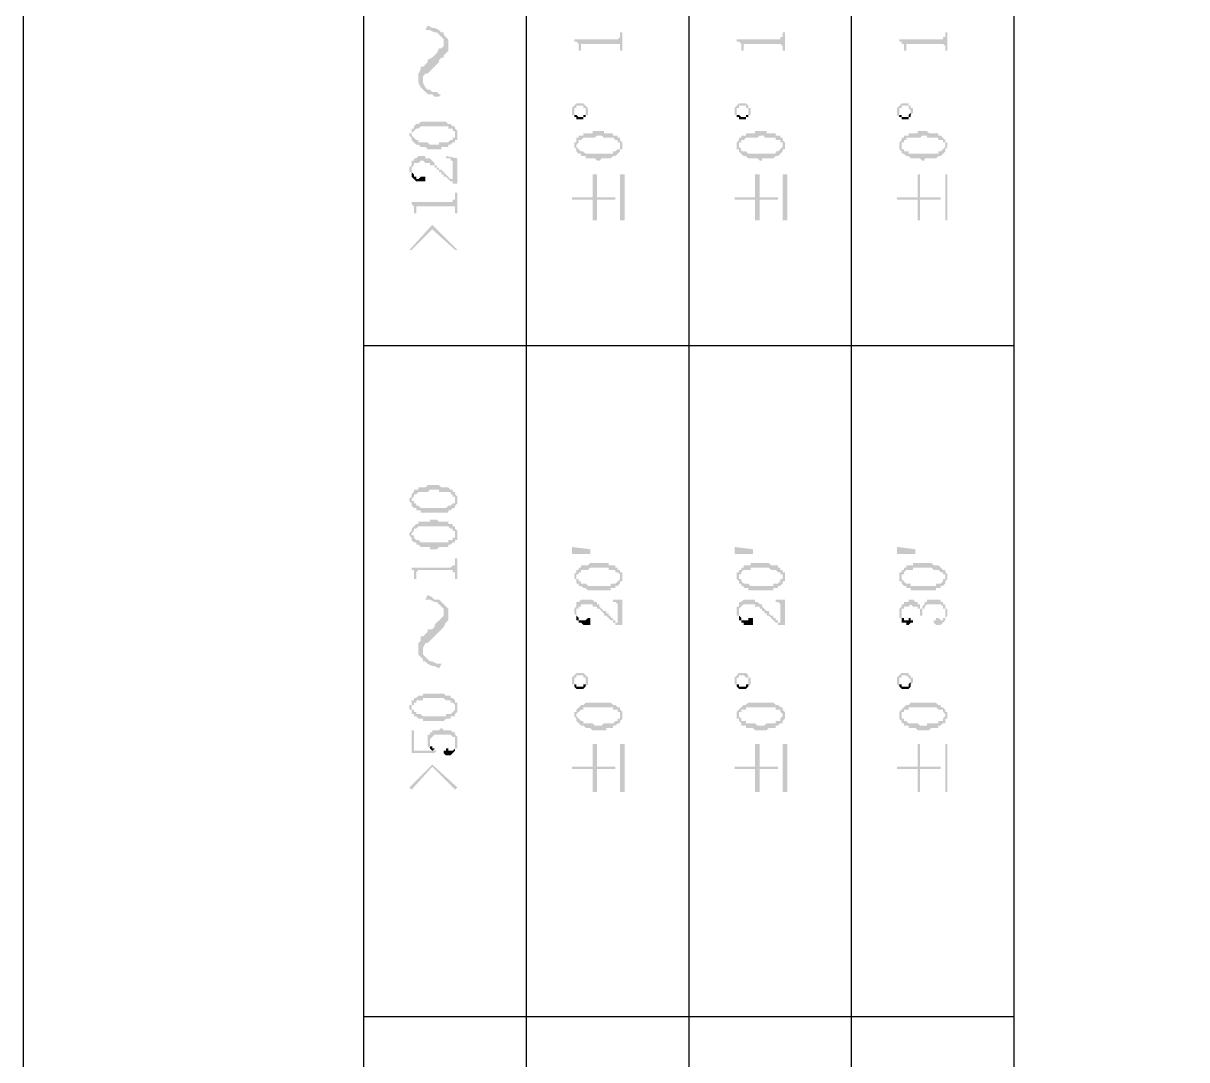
# Model space of a CAD drawing. Header units: inches. Extents: x 3613 to 8393, y -2205 to -794.
# Drawn here: x 4076.93 to 4099.86, y -1948.1 to -1927.68 of the extents above; entities that cross this region are included whole.
import ezdxf

# ---------------------------------------------------------------- set-up
doc = ezdxf.new("R2010")
doc.units = ezdxf.units.IN
doc.header["$MEASUREMENT"] = 0

msp = doc.modelspace()

# ---------------------------------------------------------------- hatches: boundary and pattern name
at = {"transparency": 33554559}
for points in [[(4084.852, -1927.81), (4084.942, -1927.81), (4085.032, -1927.856), (4085.077, -1927.856), (4085.123, -1927.901), (4085.123, -1927.901), (4085.168, -1927.946), (4085.213, -1927.991), (4085.213, -1928.352), (4085.213, -1928.307), (4085.258, -1928.262), (4085.303, -1928.217), (4085.303, -1927.991), (4085.258, -1927.946), (4085.213, -1927.901), (4085.213, -1927.856), (4085.168, -1927.856), (4085.123, -1927.81), (4085.032, -1927.765), (4084.987, -1927.765), (4084.897, -1927.72)], [(4087.785, -1927.991), (4087.785, -1928.036), (4087.83, -1928.036), (4087.876, -1928.081), (4087.876, -1928.126), (4087.876, -1928.217), (4087.921, -1928.217), (4087.921, -1928.126), (4087.921, -1928.081), (4088.688, -1928.081), (4088.688, -1928.126), (4088.688, -1928.217), (4088.733, -1928.217), (4088.733, -1927.856), (4088.688, -1927.856), (4088.688, -1927.901), (4088.688, -1927.946), (4088.688, -1927.946), (4088.643, -1927.991), (4088.598, -1927.991)], [(4090.99, -1927.991), (4090.99, -1928.036), (4091.035, -1928.036), (4091.08, -1928.081), (4091.08, -1928.126), (4091.08, -1928.217), (4091.125, -1928.217), (4091.125, -1928.126), (4091.125, -1928.081), (4091.847, -1928.081), (4091.892, -1928.126), (4091.892, -1928.217), (4091.937, -1928.217), (4091.937, -1927.856), (4091.892, -1927.856), (4091.892, -1927.901), (4091.892, -1927.946), (4091.847, -1927.946), (4091.847, -1927.991), (4091.802, -1927.991)], [(4094.194, -1927.991), (4094.194, -1928.036), (4094.239, -1928.036), (4094.239, -1928.081), (4094.284, -1928.081), (4094.284, -1928.126), (4094.284, -1928.217), (4094.329, -1928.217), (4094.329, -1928.126), (4094.329, -1928.081), (4095.052, -1928.081), (4095.097, -1928.126), (4095.097, -1928.217), (4095.142, -1928.217), (4095.142, -1927.856), (4095.097, -1927.856), (4095.097, -1927.901), (4095.097, -1927.946), (4095.052, -1927.946), (4095.052, -1927.991), (4095.006, -1927.991)], [(4084.716, -1928.758), (4084.716, -1928.848), (4084.761, -1928.939), (4084.807, -1928.984), (4084.807, -1928.803), (4084.807, -1928.713), (4084.852, -1928.668), (4084.897, -1928.668), (4084.942, -1928.623), (4084.987, -1928.578), (4085.032, -1928.533), (4085.077, -1928.487), (4085.123, -1928.442), (4085.123, -1928.397), (4085.168, -1928.352), (4085.213, -1928.352), (4085.213, -1928.081), (4085.213, -1928.126), (4085.168, -1928.171), (4085.123, -1928.171), (4085.077, -1928.262), (4085.032, -1928.307), (4085.032, -1928.307), (4084.987, -1928.352), (4084.897, -1928.397), (4084.897, -1928.442), (4084.852, -1928.487), (4084.807, -1928.533), (4084.761, -1928.533), (4084.761, -1928.578), (4084.716, -1928.668), (4084.716, -1928.713)], [(4084.807, -1928.984), (4084.807, -1928.984), (4084.852, -1929.029), (4084.897, -1929.074), (4084.987, -1929.074), (4085.032, -1929.119), (4085.123, -1929.119), (4085.168, -1929.074), (4085.123, -1929.074), (4085.077, -1929.029), (4084.987, -1929.029), (4084.942, -1928.984), (4084.897, -1928.984), (4084.852, -1928.939), (4084.807, -1928.848), (4084.807, -1928.803)], [(4087.74, -1929.39), (4087.74, -1929.435), (4087.74, -1929.48), (4087.785, -1929.48), (4087.785, -1929.525), (4087.785, -1929.39), (4087.785, -1929.345), (4087.83, -1929.345), (4087.83, -1929.3), (4087.966, -1929.3), (4087.966, -1929.345), (4088.011, -1929.345), (4088.011, -1929.39), (4088.011, -1929.525), (4088.011, -1929.48), (4088.056, -1929.48), (4088.056, -1929.435), (4088.056, -1929.39), (4088.056, -1929.345), (4088.056, -1929.345), (4088.011, -1929.3), (4088.011, -1929.3), (4087.966, -1929.255), (4087.83, -1929.255), (4087.785, -1929.3), (4087.785, -1929.3), (4087.74, -1929.345)], [(4087.785, -1929.525), (4087.83, -1929.525), (4087.83, -1929.571), (4087.966, -1929.571), (4087.966, -1929.525), (4088.011, -1929.525), (4088.011, -1929.39), (4088.011, -1929.435), (4088.011, -1929.48), (4087.966, -1929.48), (4087.966, -1929.525), (4087.876, -1929.525), (4087.83, -1929.48), (4087.785, -1929.48), (4087.785, -1929.39), (4087.785, -1929.39)], [(4090.945, -1929.39), (4090.945, -1929.435), (4090.945, -1929.48), (4090.99, -1929.48), (4090.99, -1929.525), (4090.99, -1929.39), (4090.99, -1929.345), (4091.035, -1929.345), (4091.035, -1929.3), (4091.17, -1929.3), (4091.17, -1929.345), (4091.215, -1929.345), (4091.215, -1929.39), (4091.215, -1929.525), (4091.215, -1929.48), (4091.26, -1929.48), (4091.26, -1929.435), (4091.26, -1929.39), (4091.26, -1929.345), (4091.215, -1929.345), (4091.215, -1929.3), (4091.215, -1929.3), (4091.17, -1929.255), (4091.035, -1929.255), (4090.99, -1929.3), (4090.99, -1929.3), (4090.945, -1929.345)], [(4090.99, -1929.525), (4091.035, -1929.525), (4091.035, -1929.571), (4091.17, -1929.571), (4091.17, -1929.525), (4091.215, -1929.525), (4091.215, -1929.39), (4091.215, -1929.435), (4091.215, -1929.48), (4091.17, -1929.48), (4091.17, -1929.525), (4091.08, -1929.525), (4091.035, -1929.48), (4090.99, -1929.48), (4090.99, -1929.39), (4090.99, -1929.39)], [(4094.149, -1929.39), (4094.149, -1929.435), (4094.149, -1929.48), (4094.149, -1929.48), (4094.194, -1929.525), (4094.194, -1929.39), (4094.194, -1929.345), (4094.239, -1929.345), (4094.239, -1929.3), (4094.375, -1929.3), (4094.375, -1929.345), (4094.375, -1929.345), (4094.42, -1929.39), (4094.42, -1929.525), (4094.42, -1929.48), (4094.42, -1929.48), (4094.465, -1929.435), (4094.465, -1929.39), (4094.465, -1929.345), (4094.42, -1929.345), (4094.42, -1929.3), (4094.375, -1929.3), (4094.375, -1929.255), (4094.239, -1929.255), (4094.194, -1929.3), (4094.194, -1929.3), (4094.149, -1929.345)], [(4094.194, -1929.525), (4094.239, -1929.525), (4094.239, -1929.571), (4094.375, -1929.571), (4094.375, -1929.525), (4094.42, -1929.525), (4094.42, -1929.39), (4094.42, -1929.435), (4094.42, -1929.435), (4094.375, -1929.48), (4094.375, -1929.525), (4094.239, -1929.525), (4094.239, -1929.48), (4094.194, -1929.48), (4094.194, -1929.39), (4094.194, -1929.39)], [(4084.536, -1929.887), (4084.536, -1929.887), (4084.581, -1929.932), (4084.581, -1929.977), (4084.581, -1929.841), (4084.581, -1929.841), (4084.626, -1929.796), (4084.626, -1929.796), (4084.671, -1929.751), (4084.716, -1929.751), (4084.761, -1929.706), (4085.303, -1929.706), (4085.303, -1929.751), (4085.393, -1929.751), (4085.393, -1929.796), (4085.438, -1929.796), (4085.438, -1929.841), (4085.438, -1929.887), (4085.438, -1929.706), (4085.393, -1929.706), (4085.348, -1929.661), (4085.303, -1929.661), (4085.258, -1929.616), (4084.761, -1929.616), (4084.716, -1929.661), (4084.671, -1929.661), (4084.626, -1929.706), (4084.626, -1929.751), (4084.581, -1929.751), (4084.581, -1929.841), (4084.536, -1929.841)], [(4084.581, -1929.977), (4084.626, -1930.022), (4084.626, -1930.022), (4084.671, -1930.067), (4084.716, -1930.067), (4084.761, -1930.112), (4084.852, -1930.112), (4084.897, -1930.157), (4085.168, -1930.157), (4085.168, -1930.112), (4085.303, -1930.112), (4085.303, -1930.067), (4085.348, -1930.067), (4085.393, -1930.022), (4085.438, -1930.022), (4085.438, -1929.977), (4085.484, -1929.977), (4085.484, -1929.932), (4085.484, -1929.887), (4085.484, -1929.841), (4085.484, -1929.796), (4085.484, -1929.796), (4085.438, -1929.751), (4085.438, -1929.887), (4085.438, -1929.932), (4085.393, -1929.932), (4085.393, -1929.977), (4085.348, -1929.977), (4085.303, -1930.022), (4085.123, -1930.022), (4085.123, -1930.067), (4084.942, -1930.067), (4084.897, -1930.022), (4084.716, -1930.022), (4084.716, -1929.977), (4084.671, -1929.977), (4084.626, -1929.932), (4084.626, -1929.932), (4084.581, -1929.887), (4084.581, -1929.887)], [(4087.785, -1930.067), (4087.785, -1930.112), (4087.785, -1930.112), (4087.83, -1930.157), (4087.83, -1930.202), (4087.83, -1930.067), (4087.83, -1930.067), (4087.876, -1930.022), (4087.876, -1929.977), (4087.921, -1929.977), (4087.966, -1929.932), (4088.191, -1929.932), (4088.237, -1929.887), (4088.327, -1929.887), (4088.372, -1929.932), (4088.553, -1929.932), (4088.598, -1929.977), (4088.643, -1929.977), (4088.643, -1930.022), (4088.688, -1930.022), (4088.688, -1930.067), (4088.688, -1929.932), (4088.643, -1929.932), (4088.643, -1929.887), (4088.553, -1929.887), (4088.553, -1929.841), (4088.372, -1929.841), (4088.372, -1929.796), (4088.146, -1929.796), (4088.146, -1929.841), (4087.966, -1929.841), (4087.966, -1929.887), (4087.876, -1929.887), (4087.876, -1929.932), (4087.83, -1929.932), (4087.83, -1929.977), (4087.83, -1930.022), (4087.785, -1930.022)], [(4090.99, -1930.067), (4090.99, -1930.112), (4090.99, -1930.157), (4091.035, -1930.157), (4091.035, -1930.202), (4091.035, -1930.067), (4091.035, -1930.022), (4091.08, -1930.022), (4091.08, -1929.977), (4091.125, -1929.977), (4091.17, -1929.932), (4091.396, -1929.932), (4091.441, -1929.887), (4091.531, -1929.887), (4091.531, -1929.932), (4091.757, -1929.932), (4091.757, -1929.977), (4091.847, -1929.977), (4091.847, -1930.022), (4091.892, -1930.022), (4091.892, -1930.067), (4091.892, -1929.932), (4091.847, -1929.932), (4091.847, -1929.887), (4091.757, -1929.887), (4091.757, -1929.841), (4091.576, -1929.841), (4091.576, -1929.796), (4091.351, -1929.796), (4091.351, -1929.841), (4091.17, -1929.841), (4091.17, -1929.887), (4091.08, -1929.887), (4091.08, -1929.932), (4091.035, -1929.932), (4091.035, -1929.977), (4091.035, -1929.977), (4090.99, -1930.022)], [(4094.194, -1930.067), (4094.194, -1930.112), (4094.194, -1930.157), (4094.194, -1930.157), (4094.239, -1930.202), (4094.239, -1930.067), (4094.239, -1930.022), (4094.284, -1930.022), (4094.284, -1929.977), (4094.329, -1929.977), (4094.329, -1929.932), (4094.6, -1929.932), (4094.645, -1929.887), (4094.736, -1929.887), (4094.736, -1929.932), (4094.961, -1929.932), (4094.961, -1929.977), (4095.052, -1929.977), (4095.052, -1930.022), (4095.097, -1930.022), (4095.097, -1930.067), (4095.097, -1929.977), (4095.052, -1929.932), (4095.052, -1929.932), (4095.006, -1929.887), (4094.961, -1929.887), (4094.961, -1929.841), (4094.781, -1929.841), (4094.736, -1929.796), (4094.555, -1929.796), (4094.555, -1929.841), (4094.375, -1929.841), (4094.375, -1929.887), (4094.284, -1929.887), (4094.284, -1929.932), (4094.239, -1929.932), (4094.239, -1929.977), (4094.239, -1929.977), (4094.194, -1930.022)], [(4087.83, -1930.202), (4087.876, -1930.248), (4087.921, -1930.248), (4087.921, -1930.293), (4088.011, -1930.293), (4088.011, -1930.338), (4088.191, -1930.338), (4088.237, -1930.383), (4088.282, -1930.383), (4088.327, -1930.338), (4088.507, -1930.338), (4088.553, -1930.293), (4088.598, -1930.293), (4088.643, -1930.248), (4088.643, -1930.248), (4088.688, -1930.202), (4088.688, -1930.157), (4088.733, -1930.157), (4088.733, -1930.112), (4088.733, -1930.067), (4088.733, -1930.022), (4088.733, -1930.022), (4088.688, -1929.977), (4088.688, -1930.112), (4088.688, -1930.157), (4088.643, -1930.157), (4088.598, -1930.202), (4088.553, -1930.202), (4088.553, -1930.248), (4088.011, -1930.248), (4087.966, -1930.202), (4087.921, -1930.202), (4087.876, -1930.157), (4087.876, -1930.157), (4087.83, -1930.112), (4087.83, -1930.067)], [(4091.035, -1930.202), (4091.08, -1930.248), (4091.08, -1930.248), (4091.125, -1930.293), (4091.17, -1930.293), (4091.215, -1930.338), (4091.396, -1930.338), (4091.441, -1930.383), (4091.486, -1930.383), (4091.486, -1930.338), (4091.712, -1930.338), (4091.757, -1930.293), (4091.802, -1930.293), (4091.847, -1930.248), (4091.847, -1930.248), (4091.892, -1930.202), (4091.892, -1930.157), (4091.937, -1930.157), (4091.937, -1930.112), (4091.937, -1930.067), (4091.937, -1930.022), (4091.937, -1930.022), (4091.892, -1929.977), (4091.892, -1930.112), (4091.892, -1930.112), (4091.847, -1930.157), (4091.847, -1930.157), (4091.802, -1930.202), (4091.757, -1930.202), (4091.757, -1930.248), (4091.215, -1930.248), (4091.17, -1930.202), (4091.08, -1930.202), (4091.08, -1930.157), (4091.08, -1930.157), (4091.035, -1930.112), (4091.035, -1930.067)], [(4094.239, -1930.202), (4094.239, -1930.248), (4094.284, -1930.248), (4094.329, -1930.293), (4094.375, -1930.293), (4094.42, -1930.338), (4094.6, -1930.338), (4094.645, -1930.383), (4094.691, -1930.383), (4094.691, -1930.338), (4094.916, -1930.338), (4094.961, -1930.293), (4095.006, -1930.293), (4095.052, -1930.248), (4095.052, -1930.248), (4095.097, -1930.202), (4095.097, -1930.157), (4095.097, -1930.157), (4095.142, -1930.112), (4095.142, -1930.067), (4095.142, -1930.022), (4095.097, -1930.022), (4095.097, -1929.977), (4095.097, -1930.112), (4095.097, -1930.112), (4095.052, -1930.157), (4095.052, -1930.157), (4095.006, -1930.202), (4094.961, -1930.202), (4094.961, -1930.248), (4094.375, -1930.248), (4094.375, -1930.202), (4094.284, -1930.202), (4094.284, -1930.157), (4094.239, -1930.157), (4094.239, -1930.112), (4094.239, -1930.067)], [(4084.536, -1930.563), (4084.536, -1930.609), (4084.581, -1930.609), (4084.581, -1930.699), (4084.581, -1930.563), (4084.581, -1930.518), (4084.581, -1930.518), (4084.626, -1930.473), (4084.626, -1930.428), (4084.716, -1930.428), (4084.761, -1930.383), (4084.807, -1930.383), (4084.852, -1930.428), (4084.942, -1930.428), (4084.942, -1930.473), (4085.032, -1930.473), (4085.032, -1930.518), (4085.077, -1930.518), (4085.077, -1930.563), (4085.123, -1930.563), (4085.123, -1930.609), (4085.168, -1930.609), (4085.168, -1930.654), (4085.213, -1930.654), (4085.213, -1930.699), (4085.258, -1930.699), (4085.303, -1930.744), (4085.303, -1930.744), (4085.348, -1930.789), (4085.393, -1930.789), (4085.393, -1930.834), (4085.393, -1930.744), (4085.348, -1930.744), (4085.303, -1930.699), (4085.303, -1930.699), (4085.258, -1930.654), (4085.258, -1930.654), (4085.213, -1930.609), (4085.213, -1930.609), (4085.168, -1930.563), (4085.123, -1930.563), (4085.123, -1930.518), (4085.077, -1930.518), (4085.077, -1930.473), (4085.032, -1930.473), (4085.032, -1930.428), (4085.032, -1930.428), (4084.987, -1930.383), (4084.987, -1930.383), (4084.942, -1930.338), (4084.852, -1930.338), (4084.852, -1930.293), (4084.716, -1930.293), (4084.671, -1930.338), (4084.626, -1930.338), (4084.626, -1930.383), (4084.581, -1930.383), (4084.581, -1930.428), (4084.581, -1930.473), (4084.581, -1930.473), (4084.536, -1930.518)], [(4085.258, -1930.293), (4085.258, -1930.338), (4085.348, -1930.338), (4085.348, -1930.383), (4085.393, -1930.383), (4085.393, -1930.428), (4085.393, -1930.834), (4085.484, -1930.834), (4085.484, -1930.338)], [(4084.581, -1930.699), (4084.581, -1930.699), (4084.626, -1930.744), (4084.626, -1930.744), (4084.671, -1930.789), (4084.852, -1930.789), (4084.852, -1930.699), (4084.761, -1930.699), (4084.716, -1930.744), (4084.671, -1930.744), (4084.671, -1930.699), (4084.626, -1930.699), (4084.626, -1930.654), (4084.626, -1930.654), (4084.581, -1930.609), (4084.581, -1930.563)], [(4087.74, -1931.105), (4087.74, -1931.15), (4088.146, -1931.15), (4088.146, -1931.556), (4088.237, -1931.556), (4088.237, -1931.15), (4088.598, -1931.15), (4088.598, -1931.105), (4088.237, -1931.105), (4088.237, -1930.654), (4088.146, -1930.654), (4088.146, -1931.105)], [(4088.778, -1931.556), (4088.778, -1930.654), (4088.688, -1930.654), (4088.688, -1931.556)], [(4090.945, -1931.105), (4090.945, -1931.15), (4091.351, -1931.15), (4091.351, -1931.556), (4091.441, -1931.556), (4091.441, -1931.15), (4091.802, -1931.15), (4091.802, -1931.105), (4091.441, -1931.105), (4091.441, -1930.654), (4091.351, -1930.654), (4091.351, -1931.105)], [(4091.983, -1931.556), (4091.983, -1930.654), (4091.892, -1930.654), (4091.892, -1931.556)], [(4094.149, -1931.105), (4094.149, -1931.15), (4094.555, -1931.15), (4094.555, -1931.556), (4094.6, -1931.556), (4094.6, -1931.15), (4095.006, -1931.15), (4095.006, -1931.105), (4094.6, -1931.105), (4094.6, -1930.654), (4094.555, -1930.654), (4094.555, -1931.105)], [(4095.142, -1931.556), (4095.142, -1930.654), (4095.097, -1930.654), (4095.097, -1931.556)], [(4084.536, -1931.195), (4084.581, -1931.195), (4084.581, -1931.24), (4084.581, -1931.24), (4084.626, -1931.286), (4084.626, -1931.331), (4084.626, -1931.421), (4084.671, -1931.421), (4084.671, -1931.286), (4085.438, -1931.286), (4085.438, -1931.331), (4085.438, -1931.421), (4085.484, -1931.421), (4085.484, -1931.015), (4085.438, -1931.015), (4085.438, -1931.105), (4085.438, -1931.15), (4085.393, -1931.15), (4085.393, -1931.195), (4085.348, -1931.195)], [(4084.536, -1932.143), (4084.581, -1932.143), (4084.987, -1931.737), (4085.438, -1932.143), (4085.484, -1932.143), (4084.987, -1931.647)], [(4084.536, -1937.048), (4084.536, -1937.093), (4084.536, -1937.093), (4084.581, -1937.139), (4084.581, -1937.184), (4084.581, -1937.048), (4084.581, -1937.048), (4084.626, -1937.003), (4084.626, -1936.958), (4084.671, -1936.958), (4084.716, -1936.913), (4084.897, -1936.913), (4084.942, -1936.868), (4085.123, -1936.868), (4085.123, -1936.913), (4085.348, -1936.913), (4085.348, -1936.958), (4085.393, -1936.958), (4085.393, -1937.003), (4085.438, -1937.003), (4085.438, -1937.048), (4085.438, -1936.913), (4085.393, -1936.913), (4085.393, -1936.868), (4085.348, -1936.868), (4085.303, -1936.823), (4085.168, -1936.823), (4085.123, -1936.778), (4084.897, -1936.778), (4084.852, -1936.823), (4084.716, -1936.823), (4084.716, -1936.868), (4084.626, -1936.868), (4084.626, -1936.913), (4084.626, -1936.913), (4084.581, -1936.958), (4084.581, -1937.003), (4084.581, -1937.003)], [(4084.581, -1937.184), (4084.626, -1937.229), (4084.671, -1937.229), (4084.671, -1937.274), (4084.761, -1937.274), (4084.761, -1937.319), (4085.303, -1937.319), (4085.303, -1937.274), (4085.348, -1937.274), (4085.393, -1937.229), (4085.438, -1937.229), (4085.438, -1937.184), (4085.438, -1937.184), (4085.484, -1937.139), (4085.484, -1937.093), (4085.484, -1937.048), (4085.484, -1937.003), (4085.484, -1937.003), (4085.438, -1936.958), (4085.438, -1937.093), (4085.438, -1937.139), (4085.393, -1937.139), (4085.348, -1937.184), (4085.303, -1937.184), (4085.258, -1937.229), (4084.761, -1937.229), (4084.716, -1937.184), (4084.671, -1937.184), (4084.671, -1937.139), (4084.626, -1937.139), (4084.626, -1937.093), (4084.581, -1937.093), (4084.581, -1937.048)], [(4084.536, -1937.725), (4084.536, -1937.77), (4084.536, -1937.77), (4084.581, -1937.816), (4084.581, -1937.861), (4084.581, -1937.725), (4084.581, -1937.725), (4084.626, -1937.68), (4084.626, -1937.635), (4084.671, -1937.635), (4084.716, -1937.59), (4085.303, -1937.59), (4085.348, -1937.635), (4085.393, -1937.635), (4085.393, -1937.68), (4085.438, -1937.68), (4085.438, -1937.725), (4085.438, -1937.59), (4085.393, -1937.59), (4085.393, -1937.545), (4085.303, -1937.545), (4085.303, -1937.5), (4085.123, -1937.5), (4085.077, -1937.455), (4084.942, -1937.455), (4084.942, -1937.5), (4084.716, -1937.5), (4084.716, -1937.545), (4084.671, -1937.545), (4084.626, -1937.59), (4084.626, -1937.59), (4084.581, -1937.635), (4084.581, -1937.68), (4084.581, -1937.68)], [(4084.581, -1937.861), (4084.626, -1937.906), (4084.671, -1937.906), (4084.671, -1937.951), (4084.716, -1937.951), (4084.761, -1937.996), (4084.942, -1937.996), (4084.942, -1938.041), (4085.077, -1938.041), (4085.123, -1937.996), (4085.303, -1937.996), (4085.303, -1937.951), (4085.348, -1937.951), (4085.393, -1937.906), (4085.438, -1937.906), (4085.438, -1937.861), (4085.484, -1937.861), (4085.484, -1937.816), (4085.484, -1937.725), (4085.484, -1937.68), (4085.484, -1937.68), (4085.438, -1937.635), (4085.438, -1937.77), (4085.438, -1937.816), (4085.393, -1937.816), (4085.393, -1937.861), (4085.303, -1937.861), (4085.303, -1937.906), (4084.761, -1937.906), (4084.716, -1937.861), (4084.671, -1937.861), (4084.626, -1937.816), (4084.626, -1937.77), (4084.581, -1937.77), (4084.581, -1937.725)], [(4087.74, -1937.996), (4088.101, -1938.041), (4088.101, -1938.132), (4087.74, -1938.132)], [(4090.945, -1937.996), (4091.306, -1938.041), (4091.306, -1938.132), (4090.945, -1938.132)], [(4094.149, -1937.996), (4094.51, -1938.041), (4094.51, -1938.132), (4094.149, -1938.132)], [(4084.536, -1938.402), (4084.581, -1938.402), (4084.581, -1938.447), (4084.626, -1938.447), (4084.626, -1938.493), (4084.626, -1938.628), (4084.671, -1938.628), (4084.671, -1938.493), (4084.671, -1938.493), (4084.716, -1938.447), (4085.393, -1938.447), (4085.393, -1938.493), (4085.438, -1938.493), (4085.438, -1938.628), (4085.484, -1938.628), (4085.484, -1938.222), (4085.438, -1938.222), (4085.438, -1938.312), (4085.438, -1938.357), (4085.393, -1938.357), (4085.348, -1938.402)], [(4087.785, -1938.583), (4087.785, -1938.628), (4087.83, -1938.628), (4087.83, -1938.673), (4087.83, -1938.718), (4087.83, -1938.583), (4087.83, -1938.538), (4087.876, -1938.538), (4087.876, -1938.493), (4087.921, -1938.493), (4087.921, -1938.447), (4088.056, -1938.447), (4088.101, -1938.402), (4088.462, -1938.402), (4088.462, -1938.447), (4088.598, -1938.447), (4088.598, -1938.493), (4088.643, -1938.493), (4088.688, -1938.538), (4088.688, -1938.583), (4088.688, -1938.447), (4088.643, -1938.447), (4088.643, -1938.402), (4088.598, -1938.402), (4088.598, -1938.357), (4088.462, -1938.357), (4088.462, -1938.312), (4088.101, -1938.312), (4088.056, -1938.357), (4087.921, -1938.357), (4087.921, -1938.402), (4087.876, -1938.402), (4087.876, -1938.447), (4087.83, -1938.447), (4087.83, -1938.493), (4087.83, -1938.493), (4087.785, -1938.538)], [(4090.99, -1938.583), (4090.99, -1938.628), (4090.99, -1938.628), (4091.035, -1938.673), (4091.035, -1938.718), (4091.035, -1938.583), (4091.035, -1938.538), (4091.08, -1938.538), (4091.08, -1938.493), (4091.08, -1938.493), (4091.125, -1938.447), (4091.26, -1938.447), (4091.26, -1938.402), (4091.622, -1938.402), (4091.667, -1938.447), (4091.757, -1938.447), (4091.802, -1938.493), (4091.847, -1938.493), (4091.847, -1938.538), (4091.892, -1938.538), (4091.892, -1938.583), (4091.892, -1938.447), (4091.847, -1938.447), (4091.847, -1938.402), (4091.802, -1938.402), (4091.802, -1938.357), (4091.667, -1938.357), (4091.622, -1938.312), (4091.26, -1938.312), (4091.26, -1938.357), (4091.125, -1938.357), (4091.125, -1938.402), (4091.08, -1938.402), (4091.08, -1938.447), (4091.035, -1938.447), (4091.035, -1938.493), (4090.99, -1938.493)], [(4094.194, -1938.583), (4094.194, -1938.628), (4094.194, -1938.673), (4094.239, -1938.673), (4094.239, -1938.718), (4094.239, -1938.583), (4094.239, -1938.538), (4094.284, -1938.538), (4094.284, -1938.493), (4094.284, -1938.493), (4094.329, -1938.447), (4094.465, -1938.447), (4094.465, -1938.402), (4094.826, -1938.402), (4094.871, -1938.447), (4094.961, -1938.447), (4095.006, -1938.493), (4095.052, -1938.493), (4095.052, -1938.538), (4095.097, -1938.538), (4095.097, -1938.583), (4095.097, -1938.447), (4095.052, -1938.447), (4095.006, -1938.402), (4095.006, -1938.402), (4094.961, -1938.357), (4094.871, -1938.357), (4094.826, -1938.312), (4094.465, -1938.312), (4094.465, -1938.357), (4094.329, -1938.357), (4094.329, -1938.402), (4094.284, -1938.402), (4094.284, -1938.447), (4094.239, -1938.447), (4094.239, -1938.493), (4094.194, -1938.493)], [(4087.83, -1938.718), (4087.876, -1938.718), (4087.876, -1938.763), (4087.921, -1938.763), (4087.966, -1938.808), (4088.011, -1938.808), (4088.056, -1938.854), (4088.507, -1938.854), (4088.507, -1938.808), (4088.598, -1938.808), (4088.598, -1938.763), (4088.643, -1938.763), (4088.688, -1938.718), (4088.688, -1938.673), (4088.733, -1938.673), (4088.733, -1938.628), (4088.733, -1938.583), (4088.733, -1938.538), (4088.733, -1938.493), (4088.688, -1938.493), (4088.688, -1938.447), (4088.688, -1938.628), (4088.688, -1938.628), (4088.643, -1938.673), (4088.643, -1938.673), (4088.598, -1938.718), (4088.507, -1938.718), (4088.507, -1938.763), (4088.056, -1938.763), (4088.011, -1938.718), (4087.921, -1938.718), (4087.921, -1938.673), (4087.876, -1938.673), (4087.876, -1938.628), (4087.83, -1938.628), (4087.83, -1938.583)], [(4091.035, -1938.718), (4091.08, -1938.718), (4091.08, -1938.763), (4091.125, -1938.763), (4091.125, -1938.808), (4091.215, -1938.808), (4091.215, -1938.854), (4091.712, -1938.854), (4091.712, -1938.808), (4091.802, -1938.808), (4091.802, -1938.763), (4091.847, -1938.763), (4091.892, -1938.718), (4091.892, -1938.673), (4091.937, -1938.673), (4091.937, -1938.628), (4091.937, -1938.583), (4091.937, -1938.538), (4091.937, -1938.493), (4091.892, -1938.493), (4091.892, -1938.447), (4091.892, -1938.628), (4091.847, -1938.628), (4091.847, -1938.673), (4091.847, -1938.673), (4091.802, -1938.718), (4091.712, -1938.718), (4091.712, -1938.763), (4091.26, -1938.763), (4091.215, -1938.718), (4091.125, -1938.718), (4091.08, -1938.673), (4091.08, -1938.628), (4091.035, -1938.628), (4091.035, -1938.583)], [(4094.239, -1938.718), (4094.239, -1938.718), (4094.284, -1938.763), (4094.329, -1938.763), (4094.329, -1938.808), (4094.42, -1938.808), (4094.42, -1938.854), (4094.916, -1938.854), (4094.916, -1938.808), (4095.006, -1938.808), (4095.006, -1938.763), (4095.052, -1938.763), (4095.097, -1938.718), (4095.097, -1938.673), (4095.097, -1938.673), (4095.142, -1938.628), (4095.142, -1938.583), (4095.142, -1938.538), (4095.142, -1938.538), (4095.097, -1938.493), (4095.097, -1938.447), (4095.097, -1938.628), (4095.052, -1938.628), (4095.052, -1938.673), (4095.052, -1938.673), (4095.006, -1938.718), (4094.916, -1938.718), (4094.916, -1938.763), (4094.42, -1938.763), (4094.42, -1938.718), (4094.329, -1938.718), (4094.284, -1938.673), (4094.284, -1938.673), (4094.239, -1938.628), (4094.239, -1938.583)], [(4084.852, -1939.034), (4084.942, -1939.034), (4085.032, -1939.079), (4085.077, -1939.079), (4085.123, -1939.124), (4085.123, -1939.124), (4085.168, -1939.17), (4085.213, -1939.215), (4085.213, -1939.576), (4085.213, -1939.576), (4085.258, -1939.485), (4085.303, -1939.44), (4085.303, -1939.215), (4085.258, -1939.17), (4085.213, -1939.124), (4085.213, -1939.124), (4085.168, -1939.079), (4085.123, -1939.034), (4085.032, -1939.034), (4084.987, -1938.989), (4084.897, -1938.944)], [(4087.785, -1939.26), (4087.785, -1939.305), (4087.785, -1939.305), (4087.83, -1939.35), (4087.83, -1939.395), (4087.83, -1939.26), (4087.83, -1939.215), (4087.876, -1939.215), (4087.876, -1939.17), (4087.921, -1939.17), (4087.921, -1939.124), (4088.146, -1939.124), (4088.146, -1939.17), (4088.237, -1939.17), (4088.237, -1939.215), (4088.282, -1939.215), (4088.327, -1939.26), (4088.327, -1939.26), (4088.372, -1939.305), (4088.372, -1939.35), (4088.417, -1939.35), (4088.462, -1939.395), (4088.462, -1939.395), (4088.507, -1939.44), (4088.553, -1939.44), (4088.553, -1939.485), (4088.598, -1939.485), (4088.598, -1939.531), (4088.643, -1939.531), (4088.643, -1939.485), (4088.598, -1939.485), (4088.598, -1939.44), (4088.553, -1939.44), (4088.553, -1939.395), (4088.507, -1939.395), (4088.507, -1939.35), (4088.462, -1939.35), (4088.462, -1939.305), (4088.417, -1939.305), (4088.417, -1939.26), (4088.372, -1939.26), (4088.327, -1939.215), (4088.327, -1939.215), (4088.282, -1939.17), (4088.282, -1939.124), (4088.237, -1939.124), (4088.237, -1939.079), (4088.191, -1939.079), (4088.146, -1939.034), (4087.921, -1939.034), (4087.876, -1939.079), (4087.83, -1939.079), (4087.83, -1939.124), (4087.83, -1939.17), (4087.83, -1939.17), (4087.785, -1939.215)], [(4088.507, -1939.034), (4088.553, -1939.034), (4088.553, -1939.079), (4088.598, -1939.079), (4088.643, -1939.124), (4088.643, -1939.531), (4088.733, -1939.531), (4088.733, -1939.034)], [(4090.99, -1939.26), (4090.99, -1939.305), (4090.99, -1939.35), (4091.035, -1939.35), (4091.035, -1939.395), (4091.035, -1939.26), (4091.035, -1939.215), (4091.035, -1939.215), (4091.08, -1939.17), (4091.08, -1939.17), (4091.125, -1939.124), (4091.351, -1939.124), (4091.351, -1939.17), (4091.441, -1939.17), (4091.441, -1939.215), (4091.486, -1939.215), (4091.486, -1939.26), (4091.531, -1939.26), (4091.531, -1939.305), (4091.576, -1939.305), (4091.576, -1939.35), (4091.622, -1939.35), (4091.667, -1939.395), (4091.667, -1939.395), (4091.712, -1939.44), (4091.712, -1939.44), (4091.757, -1939.485), (4091.802, -1939.485), (4091.802, -1939.531), (4091.847, -1939.531), (4091.847, -1939.485), (4091.802, -1939.485), (4091.802, -1939.44), (4091.757, -1939.44), (4091.757, -1939.395), (4091.712, -1939.395), (4091.712, -1939.35), (4091.667, -1939.35), (4091.622, -1939.305), (4091.622, -1939.26), (4091.576, -1939.26), (4091.531, -1939.215), (4091.531, -1939.215), (4091.486, -1939.17), (4091.486, -1939.124), (4091.441, -1939.124), (4091.396, -1939.079), (4091.351, -1939.079), (4091.351, -1939.034), (4091.125, -1939.034), (4091.08, -1939.079), (4091.035, -1939.079), (4091.035, -1939.124), (4091.035, -1939.17), (4090.99, -1939.17)], [(4091.712, -1939.034), (4091.757, -1939.034), (4091.757, -1939.079), (4091.802, -1939.079), (4091.847, -1939.124), (4091.847, -1939.531), (4091.937, -1939.531), (4091.937, -1939.034)], [(4094.194, -1939.305), (4094.194, -1939.395), (4094.239, -1939.395), (4094.239, -1939.305), (4094.239, -1939.26), (4094.239, -1939.215), (4094.284, -1939.215), (4094.284, -1939.17), (4094.375, -1939.17), (4094.42, -1939.124), (4094.465, -1939.17), (4094.555, -1939.17), (4094.555, -1939.215), (4094.6, -1939.215), (4094.6, -1939.26), (4094.6, -1939.305), (4094.6, -1939.35), (4094.645, -1939.35), (4094.645, -1939.305), (4094.645, -1939.215), (4094.691, -1939.215), (4094.691, -1939.17), (4094.691, -1939.17), (4094.736, -1939.124), (4095.006, -1939.124), (4095.052, -1939.17), (4095.052, -1939.215), (4095.097, -1939.215), (4095.097, -1939.26), (4095.097, -1939.305), (4095.097, -1939.124), (4095.052, -1939.124), (4095.052, -1939.079), (4095.006, -1939.079), (4095.006, -1939.034), (4094.736, -1939.034), (4094.736, -1939.079), (4094.691, -1939.079), (4094.691, -1939.124), (4094.691, -1939.124), (4094.645, -1939.17), (4094.645, -1939.215), (4094.6, -1939.215), (4094.6, -1939.124), (4094.555, -1939.124), (4094.555, -1939.079), (4094.51, -1939.079), (4094.465, -1939.034), (4094.375, -1939.034), (4094.375, -1939.079), (4094.284, -1939.079), (4094.284, -1939.124), (4094.239, -1939.124), (4094.239, -1939.17), (4094.239, -1939.17), (4094.194, -1939.215), (4094.194, -1939.26)], [(4094.871, -1939.485), (4094.871, -1939.485), (4094.916, -1939.531), (4095.006, -1939.531), (4095.052, -1939.485), (4095.052, -1939.485), (4095.097, -1939.44), (4095.097, -1939.395), (4095.097, -1939.395), (4095.142, -1939.35), (4095.142, -1939.305), (4095.142, -1939.26), (4095.142, -1939.215), (4095.097, -1939.215), (4095.097, -1939.17), (4095.097, -1939.305), (4095.097, -1939.35), (4095.097, -1939.395), (4095.052, -1939.395), (4095.052, -1939.44), (4095.006, -1939.44), (4094.961, -1939.395), (4094.916, -1939.395), (4094.916, -1939.44), (4094.871, -1939.44)], [(4084.716, -1939.982), (4084.716, -1940.117), (4084.761, -1940.162), (4084.807, -1940.208), (4084.807, -1940.027), (4084.807, -1939.982), (4084.852, -1939.892), (4084.897, -1939.892), (4084.942, -1939.847), (4084.987, -1939.801), (4085.032, -1939.756), (4085.077, -1939.711), (4085.123, -1939.666), (4085.123, -1939.666), (4085.168, -1939.621), (4085.213, -1939.576), (4085.213, -1939.305), (4085.213, -1939.35), (4085.168, -1939.395), (4085.123, -1939.44), (4085.077, -1939.485), (4085.032, -1939.531), (4085.032, -1939.576), (4084.987, -1939.621), (4084.897, -1939.621), (4084.897, -1939.666), (4084.852, -1939.711), (4084.807, -1939.756), (4084.761, -1939.756), (4084.761, -1939.847), (4084.716, -1939.892), (4084.716, -1939.937)], [(4087.83, -1939.395), (4087.83, -1939.44), (4087.876, -1939.44), (4087.876, -1939.485), (4087.921, -1939.485), (4087.966, -1939.531), (4088.101, -1939.531), (4088.101, -1939.44), (4088.101, -1939.395), (4088.056, -1939.395), (4088.011, -1939.44), (4087.876, -1939.44), (4087.876, -1939.395), (4087.876, -1939.395), (4087.83, -1939.35), (4087.83, -1939.305), (4087.83, -1939.305)], [(4091.035, -1939.395), (4091.035, -1939.44), (4091.08, -1939.44), (4091.08, -1939.485), (4091.125, -1939.485), (4091.125, -1939.531), (4091.306, -1939.531), (4091.306, -1939.44), (4091.306, -1939.395), (4091.215, -1939.395), (4091.215, -1939.44), (4091.08, -1939.44), (4091.08, -1939.395), (4091.08, -1939.395), (4091.035, -1939.35), (4091.035, -1939.305), (4091.035, -1939.305)], [(4094.239, -1939.395), (4094.239, -1939.44), (4094.239, -1939.485), (4094.329, -1939.485), (4094.329, -1939.531), (4094.375, -1939.531), (4094.42, -1939.485), (4094.465, -1939.485), (4094.465, -1939.44), (4094.42, -1939.44), (4094.42, -1939.395), (4094.375, -1939.395), (4094.375, -1939.44), (4094.284, -1939.44), (4094.284, -1939.395), (4094.239, -1939.395), (4094.239, -1939.35), (4094.239, -1939.305)], [(4084.807, -1940.208), (4084.807, -1940.253), (4084.852, -1940.253), (4084.897, -1940.298), (4084.987, -1940.343), (4085.032, -1940.343), (4085.123, -1940.388), (4085.168, -1940.298), (4085.077, -1940.298), (4084.987, -1940.253), (4084.942, -1940.253), (4084.897, -1940.208), (4084.897, -1940.208), (4084.852, -1940.162), (4084.807, -1940.117), (4084.807, -1940.027)], [(4087.74, -1940.614), (4087.74, -1940.704), (4087.785, -1940.704), (4087.785, -1940.749), (4087.785, -1940.569), (4087.83, -1940.569), (4087.83, -1940.524), (4087.966, -1940.524), (4087.966, -1940.569), (4088.011, -1940.569), (4088.011, -1940.614), (4088.011, -1940.749), (4088.011, -1940.749), (4088.056, -1940.704), (4088.056, -1940.659), (4088.056, -1940.569), (4088.056, -1940.569), (4088.011, -1940.524), (4088.011, -1940.524), (4087.966, -1940.478), (4087.83, -1940.478), (4087.785, -1940.524), (4087.785, -1940.524), (4087.74, -1940.569)], [(4087.785, -1940.749), (4087.785, -1940.749), (4087.83, -1940.794), (4087.966, -1940.794), (4088.011, -1940.749), (4088.011, -1940.614), (4088.011, -1940.659), (4088.011, -1940.704), (4087.966, -1940.704), (4087.966, -1940.749), (4087.83, -1940.749), (4087.83, -1940.704), (4087.785, -1940.704), (4087.785, -1940.659), (4087.785, -1940.659)], [(4090.945, -1940.614), (4090.945, -1940.704), (4090.99, -1940.704), (4090.99, -1940.749), (4090.99, -1940.569), (4091.035, -1940.569), (4091.035, -1940.524), (4091.125, -1940.524), (4091.17, -1940.569), (4091.215, -1940.569), (4091.215, -1940.614), (4091.215, -1940.749), (4091.215, -1940.749), (4091.26, -1940.704), (4091.26, -1940.659), (4091.26, -1940.569), (4091.215, -1940.569), (4091.215, -1940.524), (4091.215, -1940.524), (4091.17, -1940.478), (4091.035, -1940.478), (4090.99, -1940.524), (4090.99, -1940.524), (4090.945, -1940.569)], [(4090.99, -1940.749), (4090.99, -1940.749), (4091.035, -1940.794), (4091.17, -1940.794), (4091.215, -1940.749), (4091.215, -1940.614), (4091.215, -1940.659), (4091.215, -1940.704), (4091.17, -1940.704), (4091.17, -1940.749), (4091.035, -1940.749), (4091.035, -1940.704), (4090.99, -1940.704), (4090.99, -1940.659), (4090.99, -1940.659)], [(4094.149, -1940.614), (4094.149, -1940.704), (4094.149, -1940.704), (4094.194, -1940.749), (4094.194, -1940.569), (4094.239, -1940.569), (4094.239, -1940.524), (4094.329, -1940.524), (4094.375, -1940.569), (4094.375, -1940.569), (4094.42, -1940.614), (4094.42, -1940.749), (4094.42, -1940.704), (4094.465, -1940.659), (4094.465, -1940.569), (4094.42, -1940.569), (4094.42, -1940.524), (4094.375, -1940.524), (4094.375, -1940.478), (4094.239, -1940.478), (4094.194, -1940.524), (4094.194, -1940.524), (4094.149, -1940.569)], [(4094.194, -1940.749), (4094.194, -1940.749), (4094.239, -1940.794), (4094.375, -1940.794), (4094.42, -1940.749), (4094.42, -1940.614), (4094.42, -1940.659), (4094.42, -1940.659), (4094.375, -1940.704), (4094.375, -1940.749), (4094.239, -1940.749), (4094.239, -1940.704), (4094.194, -1940.704), (4094.194, -1940.659), (4094.194, -1940.659)], [(4084.536, -1941.155), (4084.536, -1941.201), (4084.581, -1941.201), (4084.581, -1941.246), (4084.581, -1941.291), (4084.581, -1941.155), (4084.581, -1941.11), (4084.626, -1941.11), (4084.626, -1941.065), (4084.671, -1941.065), (4084.671, -1941.02), (4084.807, -1941.02), (4084.807, -1940.975), (4085.213, -1940.975), (4085.258, -1941.02), (4085.348, -1941.02), (4085.348, -1941.065), (4085.393, -1941.065), (4085.438, -1941.11), (4085.438, -1941.155), (4085.438, -1941.02), (4085.438, -1941.02), (4085.393, -1940.975), (4085.348, -1940.975), (4085.348, -1940.93), (4085.258, -1940.93), (4085.213, -1940.885), (4084.807, -1940.885), (4084.807, -1940.93), (4084.716, -1940.93), (4084.671, -1940.975), (4084.626, -1940.975), (4084.626, -1941.02), (4084.581, -1941.02), (4084.581, -1941.065), (4084.581, -1941.11), (4084.536, -1941.11)], [(4084.581, -1941.291), (4084.626, -1941.291), (4084.626, -1941.336), (4084.671, -1941.336), (4084.716, -1941.381), (4084.807, -1941.381), (4084.807, -1941.426), (4085.213, -1941.426), (4085.258, -1941.381), (4085.348, -1941.381), (4085.348, -1941.336), (4085.438, -1941.336), (4085.438, -1941.291), (4085.438, -1941.291), (4085.484, -1941.246), (4085.484, -1941.201), (4085.484, -1941.155), (4085.484, -1941.11), (4085.484, -1941.065), (4085.438, -1941.065), (4085.438, -1941.02), (4085.438, -1941.155), (4085.438, -1941.201), (4085.438, -1941.201), (4085.393, -1941.246), (4085.393, -1941.246), (4085.348, -1941.291), (4085.258, -1941.291), (4085.258, -1941.336), (4084.807, -1941.336), (4084.761, -1941.291), (4084.671, -1941.291), (4084.671, -1941.246), (4084.626, -1941.246), (4084.626, -1941.201), (4084.581, -1941.201), (4084.581, -1941.155)], [(4087.785, -1941.336), (4087.785, -1941.336), (4087.83, -1941.381), (4087.83, -1941.426), (4087.83, -1941.291), (4087.83, -1941.291), (4087.876, -1941.246), (4087.876, -1941.246), (4087.921, -1941.201), (4087.966, -1941.201), (4087.966, -1941.155), (4088.553, -1941.155), (4088.553, -1941.201), (4088.643, -1941.201), (4088.643, -1941.246), (4088.688, -1941.246), (4088.688, -1941.291), (4088.688, -1941.336), (4088.688, -1941.155), (4088.643, -1941.155), (4088.598, -1941.11), (4088.553, -1941.11), (4088.507, -1941.065), (4088.011, -1941.065), (4087.966, -1941.11), (4087.921, -1941.11), (4087.876, -1941.155), (4087.876, -1941.155), (4087.83, -1941.201), (4087.83, -1941.246), (4087.785, -1941.246), (4087.785, -1941.291)], [(4090.99, -1941.336), (4090.99, -1941.381), (4091.035, -1941.381), (4091.035, -1941.426), (4091.035, -1941.291), (4091.035, -1941.246), (4091.08, -1941.246), (4091.08, -1941.201), (4091.17, -1941.201), (4091.17, -1941.155), (4091.757, -1941.155), (4091.757, -1941.201), (4091.847, -1941.201), (4091.847, -1941.246), (4091.847, -1941.246), (4091.892, -1941.291), (4091.892, -1941.336), (4091.892, -1941.155), (4091.847, -1941.155), (4091.802, -1941.11), (4091.757, -1941.11), (4091.712, -1941.065), (4091.215, -1941.065), (4091.17, -1941.11), (4091.125, -1941.11), (4091.08, -1941.155), (4091.08, -1941.155), (4091.035, -1941.201), (4091.035, -1941.201), (4090.99, -1941.246), (4090.99, -1941.291)], [(4094.194, -1941.336), (4094.194, -1941.381), (4094.194, -1941.381), (4094.239, -1941.426), (4094.239, -1941.291), (4094.239, -1941.246), (4094.284, -1941.246), (4094.284, -1941.201), (4094.375, -1941.201), (4094.375, -1941.155), (4094.916, -1941.155), (4094.961, -1941.201), (4095.052, -1941.201), (4095.052, -1941.246), (4095.052, -1941.246), (4095.097, -1941.291), (4095.097, -1941.336), (4095.097, -1941.201), (4095.052, -1941.155), (4095.006, -1941.155), (4095.006, -1941.11), (4094.961, -1941.11), (4094.916, -1941.065), (4094.42, -1941.065), (4094.375, -1941.11), (4094.329, -1941.11), (4094.284, -1941.155), (4094.284, -1941.155), (4094.239, -1941.201), (4094.239, -1941.201), (4094.194, -1941.246), (4094.194, -1941.291)], [(4087.83, -1941.426), (4087.876, -1941.471), (4087.876, -1941.471), (4087.921, -1941.516), (4087.966, -1941.516), (4088.011, -1941.562), (4088.101, -1941.562), (4088.146, -1941.607), (4088.417, -1941.607), (4088.417, -1941.562), (4088.553, -1941.562), (4088.553, -1941.516), (4088.598, -1941.516), (4088.643, -1941.471), (4088.688, -1941.471), (4088.688, -1941.426), (4088.688, -1941.426), (4088.733, -1941.381), (4088.733, -1941.336), (4088.733, -1941.291), (4088.733, -1941.246), (4088.733, -1941.246), (4088.688, -1941.201), (4088.688, -1941.336), (4088.688, -1941.381), (4088.643, -1941.381), (4088.643, -1941.426), (4088.598, -1941.426), (4088.553, -1941.471), (4088.372, -1941.471), (4088.327, -1941.516), (4088.191, -1941.516), (4088.146, -1941.471), (4087.966, -1941.471), (4087.966, -1941.426), (4087.921, -1941.426), (4087.876, -1941.381), (4087.876, -1941.381), (4087.83, -1941.336), (4087.83, -1941.336)], [(4091.035, -1941.426), (4091.08, -1941.471), (4091.08, -1941.516), (4091.17, -1941.516), (4091.17, -1941.562), (4091.306, -1941.562), (4091.351, -1941.607), (4091.576, -1941.607), (4091.622, -1941.562), (4091.757, -1941.562), (4091.757, -1941.516), (4091.802, -1941.516), (4091.847, -1941.471), (4091.892, -1941.471), (4091.892, -1941.426), (4091.892, -1941.426), (4091.937, -1941.381), (4091.937, -1941.336), (4091.937, -1941.291), (4091.937, -1941.246), (4091.937, -1941.246), (4091.892, -1941.201), (4091.892, -1941.336), (4091.892, -1941.336), (4091.847, -1941.381), (4091.847, -1941.426), (4091.757, -1941.426), (4091.757, -1941.471), (4091.576, -1941.471), (4091.531, -1941.516), (4091.396, -1941.516), (4091.351, -1941.471), (4091.17, -1941.471), (4091.17, -1941.426), (4091.08, -1941.426), (4091.08, -1941.381), (4091.08, -1941.381), (4091.035, -1941.336), (4091.035, -1941.336)], [(4094.239, -1941.426), (4094.239, -1941.471), (4094.284, -1941.471), (4094.284, -1941.516), (4094.375, -1941.516), (4094.375, -1941.562), (4094.51, -1941.562), (4094.555, -1941.607), (4094.781, -1941.607), (4094.826, -1941.562), (4094.961, -1941.562), (4094.961, -1941.516), (4095.006, -1941.516), (4095.052, -1941.471), (4095.097, -1941.471), (4095.097, -1941.426), (4095.097, -1941.381), (4095.142, -1941.381), (4095.142, -1941.336), (4095.142, -1941.291), (4095.142, -1941.246), (4095.097, -1941.246), (4095.097, -1941.201), (4095.097, -1941.336), (4095.097, -1941.336), (4095.052, -1941.381), (4095.052, -1941.426), (4094.961, -1941.426), (4094.961, -1941.471), (4094.736, -1941.471), (4094.736, -1941.516), (4094.6, -1941.516), (4094.555, -1941.471), (4094.375, -1941.471), (4094.329, -1941.426), (4094.284, -1941.426), (4094.284, -1941.381), (4094.239, -1941.381), (4094.239, -1941.336), (4094.239, -1941.336)], [(4084.897, -1941.832), (4084.897, -1941.877), (4084.897, -1941.923), (4084.897, -1941.923), (4084.942, -1941.968), (4084.942, -1941.832), (4084.942, -1941.787), (4084.942, -1941.787), (4084.987, -1941.742), (4084.987, -1941.742), (4085.032, -1941.697), (4085.348, -1941.697), (4085.393, -1941.742), (4085.438, -1941.742), (4085.438, -1941.787), (4085.438, -1941.968), (4085.484, -1941.968), (4085.484, -1941.923), (4085.484, -1941.877), (4085.484, -1941.787), (4085.484, -1941.742), (4085.484, -1941.742), (4085.438, -1941.697), (4085.438, -1941.652), (4085.393, -1941.652), (4085.348, -1941.607), (4085.213, -1941.607), (4085.168, -1941.562), (4085.168, -1941.562), (4085.123, -1941.607), (4084.987, -1941.607), (4084.987, -1941.652), (4084.942, -1941.652), (4084.942, -1941.697), (4084.897, -1941.697), (4084.897, -1941.742), (4084.897, -1941.787)], [(4084.581, -1941.607), (4084.581, -1942.058), (4085.032, -1942.058), (4085.077, -1942.013), (4085.032, -1942.013), (4085.032, -1941.968), (4084.987, -1942.013), (4084.626, -1942.013), (4084.626, -1941.607)], [(4084.942, -1941.968), (4084.942, -1941.968), (4084.987, -1942.013), (4084.987, -1942.013), (4085.032, -1941.968), (4084.987, -1941.968), (4084.987, -1941.923), (4084.942, -1941.923), (4084.942, -1941.877), (4084.942, -1941.832)], [(4085.213, -1942.058), (4085.213, -1942.058), (4085.258, -1942.103), (4085.348, -1942.103), (4085.393, -1942.058), (4085.393, -1942.058), (4085.438, -1942.013), (4085.438, -1941.877), (4085.438, -1941.923), (4085.438, -1941.968), (4085.438, -1941.968), (4085.393, -1942.013), (4085.303, -1942.013), (4085.303, -1941.968), (4085.258, -1941.968), (4085.258, -1942.013), (4085.213, -1942.013)], [(4087.74, -1942.329), (4087.74, -1942.374), (4088.146, -1942.374), (4088.146, -1942.825), (4088.237, -1942.825), (4088.237, -1942.374), (4088.598, -1942.374), (4088.598, -1942.329), (4088.237, -1942.329), (4088.237, -1941.877), (4088.146, -1941.877), (4088.146, -1942.329)], [(4088.778, -1942.825), (4088.778, -1941.877), (4088.688, -1941.877), (4088.688, -1942.825)], [(4090.945, -1942.329), (4090.945, -1942.374), (4091.351, -1942.374), (4091.351, -1942.825), (4091.441, -1942.825), (4091.441, -1942.374), (4091.802, -1942.374), (4091.802, -1942.329), (4091.441, -1942.329), (4091.441, -1941.877), (4091.351, -1941.877), (4091.351, -1942.329)], [(4091.983, -1942.825), (4091.983, -1941.877), (4091.892, -1941.877), (4091.892, -1942.825)], [(4094.149, -1942.329), (4094.149, -1942.374), (4094.555, -1942.374), (4094.555, -1942.825), (4094.6, -1942.825), (4094.6, -1942.374), (4095.006, -1942.374), (4095.006, -1942.329), (4094.6, -1942.329), (4094.6, -1941.877), (4094.555, -1941.877), (4094.555, -1942.329)], [(4095.142, -1942.825), (4095.142, -1941.877), (4095.097, -1941.877), (4095.097, -1942.825)], [(4084.536, -1942.735), (4084.581, -1942.78), (4084.987, -1942.329), (4085.438, -1942.78), (4085.484, -1942.735), (4084.987, -1942.284)]]:
    msp.add_hatch(color=256, dxfattribs=at).paths.add_polyline_path(points)

# ---------------------------------------------------------------- linework, layer by layer
msp.add_line((4083.633, -1913.772), (4083.633, -2200.513))
msp.add_lwpolyline([(4496.927, -2204.772), (4496.927, -1907.772), (4076.927, -1907.772), (4076.927, -2204.772)], close=True)
for points in [[(4086.838, -1913.772), (4086.838, -1987.687)], [(4090.042, -1913.772), (4090.042, -1987.687)], [(4093.246, -1913.772), (4093.246, -1987.687)], [(4096.451, -1913.772), (4096.451, -2200.513)], [(4083.633, -1934.024), (4096.451, -1934.024)], [(4083.633, -1947.248), (4096.451, -1947.248)]]:
    msp.add_lwpolyline(points)

doc.saveas('drawing.dxf')
